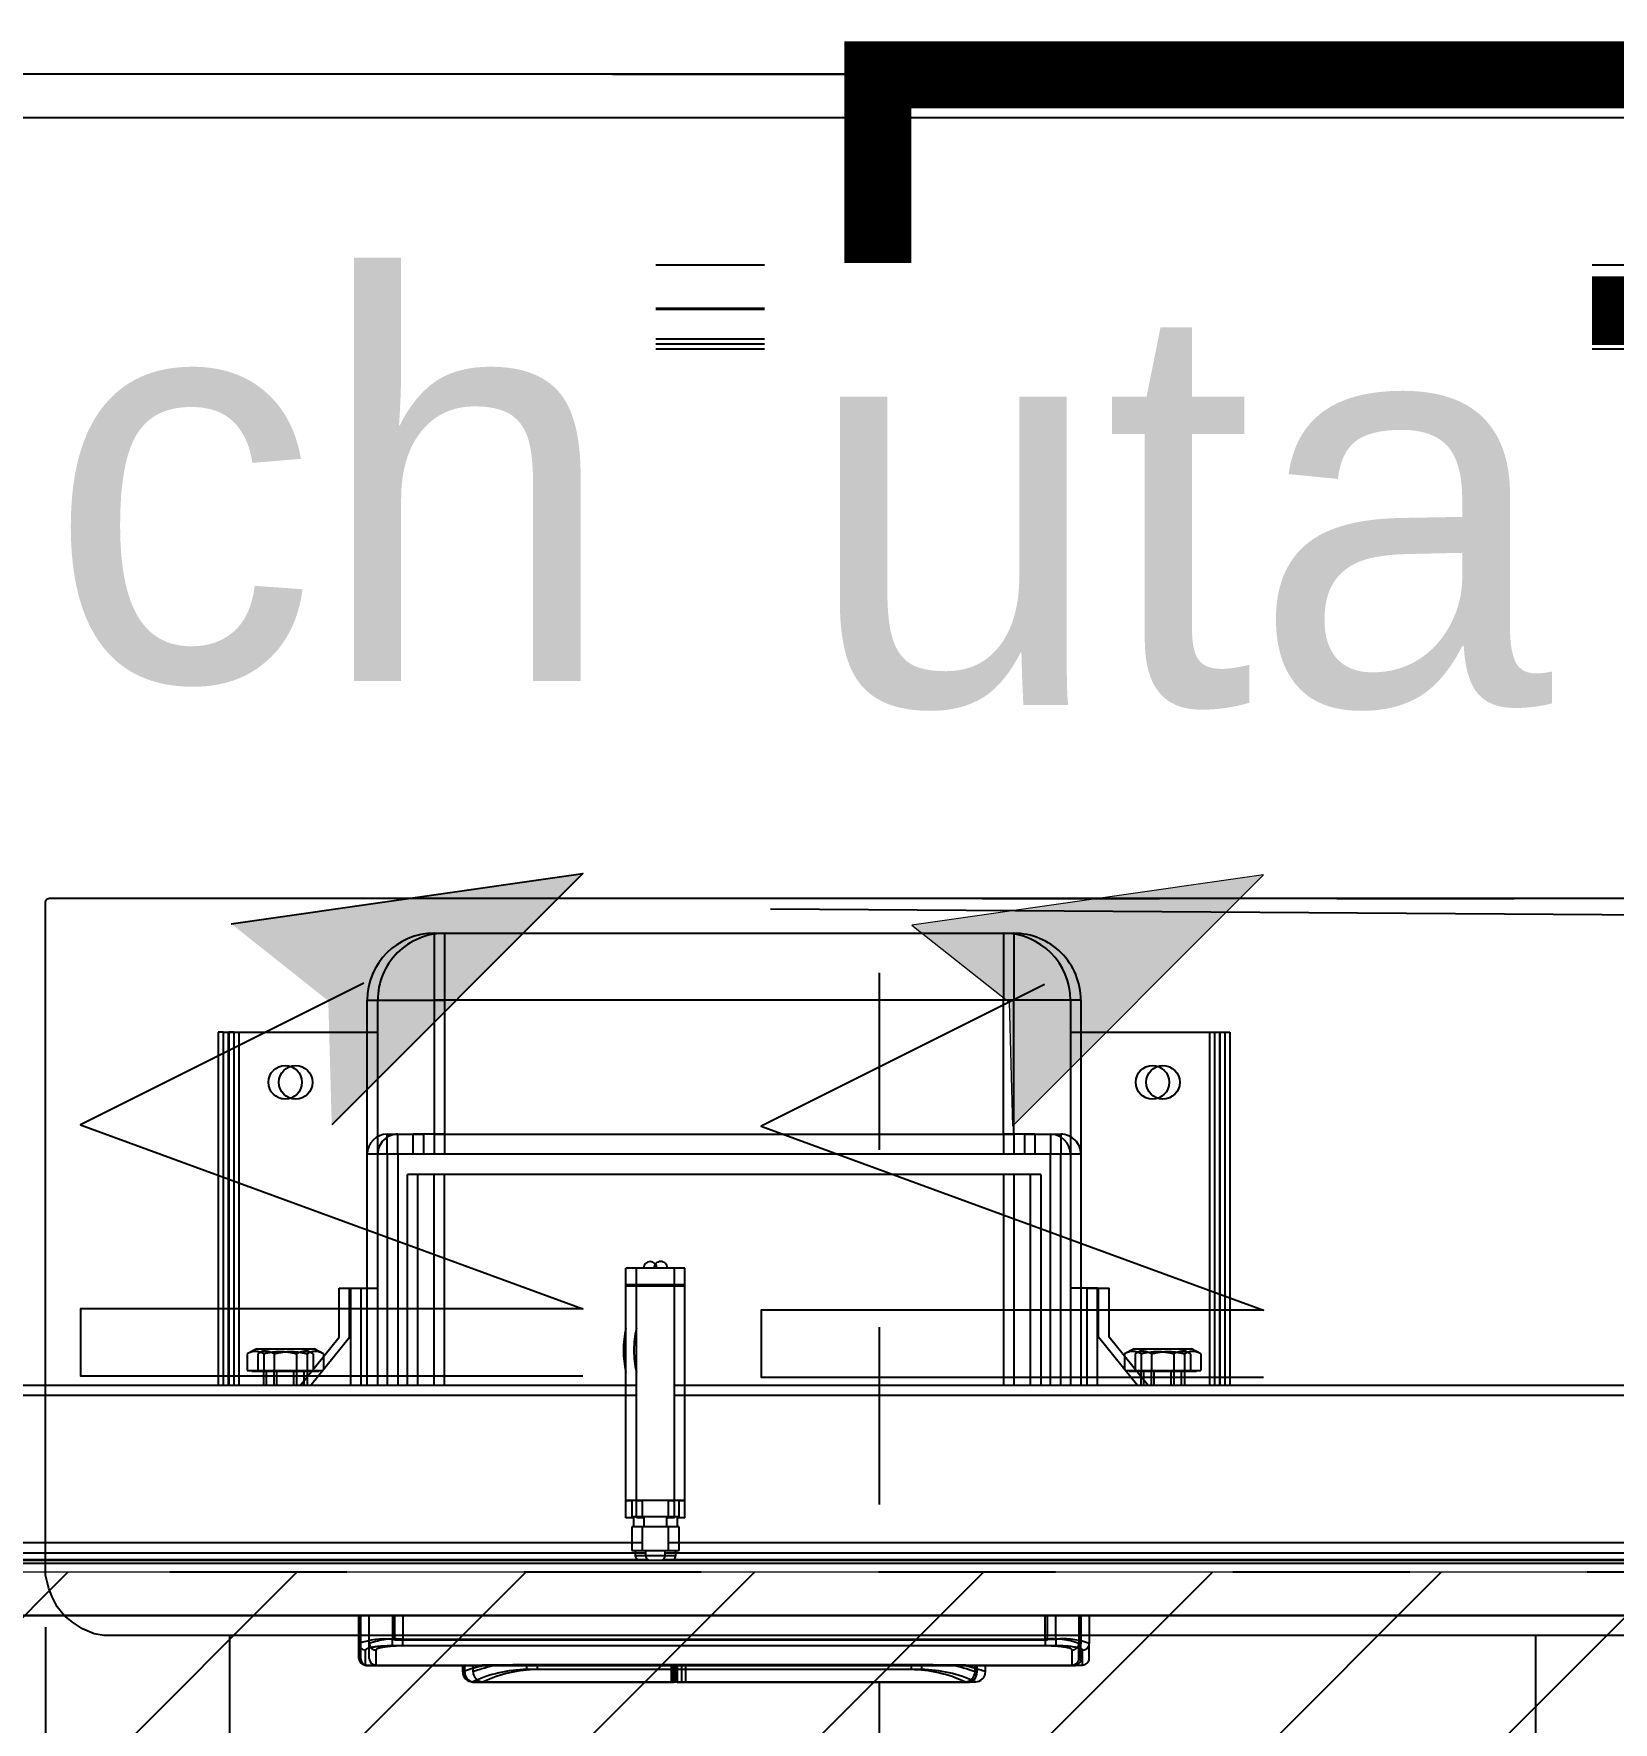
# Model space of a CAD drawing. Header units: centimetres. Extents: x -58072 to 12532, y -30603 to 6224.
# Drawn here: x 8977.3 to 9024.4, y 3177.9 to 3228.3 of the extents above; entities that cross this region are included whole.
import ezdxf

# ---------------------------------------------------------------- set-up
doc = ezdxf.new("R2010")
doc.units = ezdxf.units.CM
doc.linetypes.add('Style de ligne -1', pattern=[0.41664, 0.20828, -0.20836])
doc.linetypes.add('VW-01', pattern=[0.41656, 0.20828, -0.20828])
for name, color, linetype in [('B Aménagement intérieur', 252, 'Continuous'), ('B Faux plafonds', 252, 'Continuous'), ('B Faux plafonds_Hatch', 9, 'Continuous'), ('B Général', 252, 'Continuous'), ('C ANNOTATIONS-prestations', 252, 'Continuous'), ('D SURFACES-shab', 252, 'Continuous'), ('F REMPLISSAGE-vert clair', 252, 'Continuous'), ('F REMPLISSAGE-vert foncé', 252, 'Continuous'), ('MTI900_Alu', 252, 'Continuous'), ('prlm-CHAUFF', 4, 'Continuous'), ('prlm-GT', 242, 'Continuous'), ('prlm-MOD-PB', 123, 'Continuous')]:
    doc.layers.add(name, color=color, linetype=linetype)
doc.layers.add('prlm-ELEC-CFO', color=1, linetype='Continuous', lineweight=25)
doc.layers.add('prlm-GAZ', color=2, linetype='Continuous', lineweight=25)
doc.layers.get('prlm-CHAUFF').off()
doc.styles.add('prlm-elec-cfo', font='comic.ttf', dxfattribs={"height": 12})

# ---------------------------------------------------------------- blocks, each defined once
blk = doc.blocks.new('B 60.Gaine 150_70')
at = {"layer": 'B Général', "linetype": 'Continuous'}
for p, q in [((-32.9, 37.985), (-32.9, 37.785)), ((-32.65, 38), (-32.65, 37.8)), ((-32.6, 38.285), (-32.6, 38.285)), ((-23.943, 38.285), (-32.6, 38.285)), ((-32.35, 38.3), (-32.35, 38.3)), ((-23.693, 38.3), (-32.35, 38.3)), ((-30.99, 37.919), (-23.943, 37.919)), ((-30.99, 37.782), (-30.99, 37.919)), ((-23.943, 37.919), (-23.943, 38.285)), ((-23.943, 37.782), (-23.943, 37.919)), ((-23.834, 38.285), (-23.834, 37.919)), ((-17.9, 38.285), (-23.834, 38.285)), ((-23.834, 37.919), (-19.51, 37.919)), ((-23.834, 37.919), (-23.834, 37.782)), ((-23.693, 37.934), (-23.693, 38.3)), ((-23.693, 37.797), (-23.693, 37.934)), ((-23.584, 38.3), (-23.584, 37.934)), ((-17.65, 38.3), (-23.584, 38.3)), ((-23.584, 37.934), (-23.584, 37.797)), ((-19.51, 37.782), (-19.51, 37.919)), ((-17.9, 38.285), (-17.9, 38.285)), ((-17.65, 38.3), (-17.65, 38.3)), ((-17.6, 37.985), (-17.6, 37.785)), ((-17.35, 38), (-17.35, 37.8)), ((-36, 37.585), (-36, 37.138)), ((-35.8, 37.785), (-35.8, 37.336)), ((-32.287, 37.785), (-35.8, 37.785)), ((-35.75, 37.6), (-35.75, 37.153)), ((-14.4, 37.8), (-35.55, 37.8)), ((-31.01, 37.782), (-19.49, 37.782)), ((-14.7, 37.785), (-18.19, 37.785)), ((-14.7, 37.785), (-14.7, 37.336)), ((-14.5, 37.585), (-14.5, 37.138)), ((-14.25, 37.6), (-14.25, 37.153)), ((-36, 36.305), (-36, 37.138)), ((-35.75, 36.32), (-35.75, 37.153)), ((-35, 37.213), (-15.5, 37.213)), ((-35, 37.015), (-35, 37.213)), ((-35, 37.015), (-35, 36.305)), ((-15.5, 37.015), (-35, 37.015)), ((-34.75, 37.03), (-34.75, 36.32)), ((-15.25, 37.03), (-34.75, 37.03)), ((-15.5, 37.213), (-15.5, 37.015)), ((-15.5, 36.305), (-15.5, 37.015)), ((-15.25, 36.32), (-15.25, 37.03)), ((-14.5, 37.138), (-14.5, 36.305)), ((-14.25, 37.153), (-14.25, 36.32)), ((18.5, 36.305), (-69, 36.305))]:
    blk.add_line(p, q, dxfattribs=at)
at = {"layer": 'B Général', "linetype": 'Continuous', "flags": 128}
for points in [[(-32.6, 38.285, 0.198912), (-32.812, 38.197, 0.198912), (-32.9, 37.985)], [(-32.9, 37.985, 0.015662), (-32.555, 37.873, 0.015662), (-32.204, 37.783)], [(-32.35, 38.3, 0.198912), (-32.562, 38.212, 0.198912), (-32.65, 38)], [(-32.6, 38.285, 0.052495), (-31.814, 38.017, 0.052495), (-30.99, 37.919)], [(-19.51, 37.919, 0.052763), (-18.686, 38.017, 0.052763), (-17.9, 38.285)], [(-18.296, 37.783, 0.015616), (-17.945, 37.873, 0.015616), (-17.6, 37.985)], [(-17.6, 37.985, 0.198912), (-17.688, 38.197, 0.198912), (-17.9, 38.285)], [(-17.35, 38, 0.198912), (-17.438, 38.212, 0.198912), (-17.65, 38.3)], [(-35.8, 37.785, 0.198912), (-35.941, 37.726, 0.198912), (-36, 37.585)], [(-35.55, 37.8, 0.198912), (-35.691, 37.741, 0.198912), (-35.75, 37.6)], [(-32.305, 37.785), (-32.301, 37.785, 0.000336), (-31.019, 37.782), (-31.01, 37.782)], [(-14.5, 37.585, 0.198912), (-14.559, 37.726, 0.198912), (-14.7, 37.785)], [(-14.25, 37.6, 0.198912), (-14.309, 37.741, 0.198912), (-14.45, 37.8)], [(-36, 37.138, 0.057305), (-35.507, 37.019, 0.057305), (-35, 37.015)], [(-15.5, 37.015, 0.052931), (-14.993, 37.023, 0.052931), (-14.5, 37.138)]]:
    blk.add_lwpolyline(points, format="xyb", dxfattribs=at)
blk.add_lwpolyline([(-19.49, 37.782), (-18.183, 37.785), (-18.182, 37.785)], dxfattribs=at)
for points in [[(-70, 36.305), (19.5, 36.305), (19.5, -2.715), (-70, -2.715)], [(-70, -2.7), (-70, 36.3), (19.5, 36.3), (19.5, -2.7)]]:
    blk.add_lwpolyline(points, close=True, dxfattribs=at)
at = {"layer": 'B Général', "linetype": 'Continuous'}
for points, knots in [([(-35.8, 37.336), (-35.802, 37.336), (-35.829, 37.335), (-35.876, 37.322), (-35.911, 37.303), (-35.936, 37.284), (-35.958, 37.26), (-35.976, 37.234), (-35.989, 37.206), (-36, 37.167), (-36, 37.141), (-36, 37.14), (-36, 37.138)], [0, 0, 0, 1, 2, 3, 4, 5, 6, 7, 8, 9, 9, 10, 10, 10]), ([(-35.8, 37.336), (-35.783, 37.302), (-35.674, 37.269), (-35.305, 37.21), (-35.003, 37.213), (-35.002, 37.213), (-35, 37.213)], [0, 0, 0, 1, 2, 3, 3, 4, 4, 4]), ([(-15.5, 37.213), (-15.212, 37.211), (-14.837, 37.263), (-14.728, 37.302), (-14.701, 37.325), (-14.7, 37.335), (-14.7, 37.336), (-14.7, 37.336)], [0, 0, 0, 1, 2, 3, 4, 4, 5, 5, 5]), ([(-14.5, 37.138), (-14.5, 37.14), (-14.5, 37.167), (-14.514, 37.213), (-14.533, 37.247), (-14.553, 37.273), (-14.576, 37.294), (-14.603, 37.312), (-14.631, 37.324), (-14.671, 37.335), (-14.697, 37.336), (-14.698, 37.336), (-14.7, 37.336)], [0, 0, 0, 1, 2, 3, 4, 5, 6, 7, 8, 9, 9, 10, 10, 10])]:
    blk.add_open_spline(points, degree=2, knots=knots, dxfattribs=at)
at = {"layer": 'C ANNOTATIONS-prestations'}
for p, q in [((-69, 34.755), (18.5, 34.755)), ((18.5, 34.655), (-69, 34.655)), ((-23.65, 34.435), (-61.234, 34.435)), ((-23.583, 34.635), (-57, 34.635)), ((-22.65, 34.36), (-23.75, 34.36)), ((-23.75, 34.36), (-23.75, 33.66)), ((-22.75, 34.51), (-23.65, 34.51)), ((-23.65, 34.51), (-23.65, 34.36)), ((6.5, 34.635), (-22.817, 34.635)), ((-22.75, 34.36), (-22.75, 34.51)), ((10.724, 34.435), (-22.75, 34.435)), ((-22.65, 33.66), (-22.65, 34.36)), ((-61.294, 34.135), (-23.75, 34.135)), ((-22.65, 34.135), (10.784, 34.135)), ((-23.925, 33.385), (-23.925, 32.885)), ((-23.925, 33.385), (-23.7, 33.385)), ((-23.75, 33.66), (-22.65, 33.66)), ((-23.75, 33.36), (-22.65, 33.36)), ((-23.75, 33.36), (-23.75, 32.86)), ((-23.7, 33.66), (-23.7, 33.36)), ((-22.7, 33.36), (-22.7, 33.66)), ((-22.7, 33.385), (-22.475, 33.385)), ((-22.65, 32.86), (-22.65, 33.36)), ((-22.475, 33.385), (-22.475, 32.885)), ((-23.925, 32.885), (-23.75, 32.885)), ((-23.925, 32.885), (-23.925, 32.86)), ((-22.475, 32.86), (-23.925, 32.86)), ((-23.925, 32.86), (-23.925, 26.46)), ((-22.65, 32.885), (-22.475, 32.885)), ((-22.475, 32.885), (-22.475, 32.86)), ((-22.475, 32.86), (-22.475, 26.46)), ((-65.537, 29.435), (-23.925, 29.435)), ((-65.524, 29.735), (-23.925, 29.735)), ((-40.2, 18.885), (-40.2, 29.435)), ((-40.05, 18.885), (-40.05, 29.435)), ((-39.9, 18.885), (-39.9, 29.435)), ((-38.85, 29.435), (-38.85, 29.005)), ((-38.758, 29.435), (-38.758, 29.005)), ((-37.942, 29.435), (-37.942, 29.005)), ((-37.85, 29.005), (-37.85, 29.435)), ((-37.754, 29.435), (-36.592, 27.99)), ((-36.25, 29.435), (-36.25, 26.535)), ((-35.75, 22.535), (-35.75, 29.435)), ((-35.15, 29.435), (-35.15, 22.535)), ((-34.55, 23.135), (-34.55, 29.435)), ((-33.75, 23.135), (-33.75, 29.435)), ((-22.475, 29.735), (15.024, 29.735)), ((-22.475, 29.435), (15.037, 29.435)), ((-16.75, 29.435), (-16.75, 23.135)), ((-15.95, 29.435), (-15.95, 23.135)), ((-15.35, 22.535), (-15.35, 29.435)), ((-14.75, 29.435), (-14.75, 22.535)), ((-14.25, 26.535), (-14.25, 29.435)), ((-12.746, 29.435), (-13.908, 27.99)), ((-12.65, 29.435), (-12.65, 29.005)), ((-12.558, 29.435), (-12.558, 29.005)), ((-11.742, 29.435), (-11.742, 29.005)), ((-11.65, 29.005), (-11.65, 29.435)), ((-10.6, 18.885), (-10.6, 29.435)), ((-10.45, 18.885), (-10.45, 29.435)), ((-10.3, 18.885), (-10.3, 29.435)), ((-39.086, 28.985), (-39.331, 28.985)), ((-39.331, 28.489), (-39.331, 28.985)), ((-37.5, 29.005), (-39.2, 29.005)), ((-39.2, 29.005), (-39.2, 28.985)), ((-38.841, 28.985), (-39.086, 28.985)), ((-38.35, 28.985), (-38.841, 28.985)), ((-38.841, 28.489), (-38.841, 28.985)), ((-37.859, 28.985), (-38.35, 28.985)), ((-37.614, 28.985), (-37.859, 28.985)), ((-37.859, 28.489), (-37.859, 28.985)), ((-37.392, 28.985), (-37.614, 28.985)), ((-37.5, 28.985), (-37.5, 29.005)), ((-37.369, 28.489), (-37.369, 28.956)), ((-13.131, 28.489), (-13.131, 28.956)), ((-12.886, 28.985), (-13.108, 28.985)), ((-11.3, 29.005), (-13, 29.005)), ((-13, 29.005), (-13, 28.985)), ((-12.641, 28.985), (-12.886, 28.985)), ((-12.15, 28.985), (-12.641, 28.985)), ((-12.641, 28.489), (-12.641, 28.985)), ((-11.659, 28.985), (-12.15, 28.985)), ((-11.414, 28.985), (-11.659, 28.985)), ((-11.659, 28.489), (-11.659, 28.985)), ((-11.169, 28.985), (-11.414, 28.985)), ((-11.3, 28.985), (-11.3, 29.005)), ((-11.169, 28.489), (-11.169, 28.985)), ((-39.331, 28.489), (-39.05, 28.345)), ((-37.65, 28.345), (-39.05, 28.345)), ((-37.65, 28.345), (-37.369, 28.489)), ((-13.131, 28.489), (-12.85, 28.345)), ((-11.45, 28.345), (-12.85, 28.345)), ((-11.45, 28.345), (-11.169, 28.489)), ((-36.592, 27.99), (-36.592, 26.535)), ((-13.908, 27.99), (-13.908, 26.535)), ((-36.25, 26.535), (-36.592, 26.535)), ((-36.25, 26.535), (-35.75, 26.535)), ((-22.475, 26.46), (-23.925, 26.46)), ((-23.925, 26.46), (-23.925, 26.435)), ((-23.925, 26.435), (-23.925, 25.935)), ((-23.925, 26.435), (-22.475, 26.435)), ((-22.475, 26.46), (-22.475, 26.435)), ((-22.475, 26.435), (-22.475, 25.935)), ((-14.25, 26.535), (-14.75, 26.535)), ((-13.908, 26.535), (-14.25, 26.535)), ((-23.925, 25.935), (-22.475, 25.935)), ((-34.55, 23.135), (-15.95, 23.135)), ((-35.75, 17.935), (-35.75, 22.535)), ((-35.75, 22.535), (-35.15, 22.535)), ((-35.15, 22.535), (-34.374, 22.535)), ((-35.15, 21.935), (-35.15, 22.535)), ((-34.374, 21.935), (-34.374, 22.535)), ((-33.75, 22.527), (-16.75, 22.527)), ((-33.75, 21.935), (-33.75, 22.527)), ((-16.75, 21.935), (-16.75, 22.527)), ((-16.126, 22.535), (-15.35, 22.535)), ((-16.126, 22.535), (-16.126, 21.935)), ((-15.35, 22.535), (-15.35, 21.935)), ((-15.35, 22.535), (-14.75, 22.535)), ((-14.75, 22.535), (-14.75, 17.935)), ((-34.374, 21.935), (-35.15, 21.935)), ((-34.374, 21.935), (-33.75, 21.935)), ((-16.75, 21.935), (-33.75, 21.935)), ((-33.75, 21.935), (-33.75, 17.935)), ((-16.75, 17.935), (-16.75, 21.935)), ((-16.75, 21.935), (-16.126, 21.935)), ((-15.35, 21.935), (-16.126, 21.935)), ((-40.05, 18.885), (-40.2, 18.885)), ((-39.9, 18.885), (-40.05, 18.885)), ((-35.75, 18.885), (-39.9, 18.885)), ((-10.6, 18.885), (-14.75, 18.885)), ((-10.45, 18.885), (-10.6, 18.885)), ((-10.45, 18.885), (-10.3, 18.885)), ((-35.75, 17.935), (-33.75, 17.935)), ((-33.75, 17.935), (-16.75, 17.935)), ((-33.75, 15.935), (-33.75, 17.935)), ((-14.75, 17.935), (-16.75, 17.935)), ((-16.75, 15.935), (-16.75, 17.935)), ((-16.75, 15.935), (-33.75, 15.935)), ((15.8, -1.665), (-66.3, -1.665)), ((15.75, -1.515), (-66.25, -1.515)), ((14.35, -1.815), (-64.85, -1.815)), ((17, -2.715), (-67.5, -2.715))]:
    blk.add_line(p, q, dxfattribs=at)
at = {"layer": 'C ANNOTATIONS-prestations', "flags": 128}
for points in [[(-23.538, 34.655, 0.16547), (-23.619, 34.601, 0.16547), (-23.65, 34.51)], [(-22.75, 34.51, 0.16547), (-22.781, 34.601, 0.16547), (-22.862, 34.655)], [(-22.475, 27.735, 0.057544), (-22.4, 28.385, 0.057544), (-22.475, 29.035)], [(-39.331, 28.489, 0.132797), (-39.086, 28.422, 0.132797), (-38.841, 28.489)], [(-37.859, 28.489, 0.132797), (-37.614, 28.422, 0.132797), (-37.369, 28.489)], [(-13.131, 28.489, 0.132797), (-12.886, 28.422, 0.132797), (-12.641, 28.489)], [(-11.659, 28.489, 0.132797), (-11.414, 28.422, 0.132797), (-11.169, 28.489)], [(-23.4, 25.935, 0.414214), (-23.2, 25.735, 0.414214), (-23, 25.935)], [(-35.75, 22.535, 0.198912), (-35.574, 22.111, 0.198912), (-35.15, 21.935)], [(-15.35, 21.935, 0.198912), (-14.926, 22.111, 0.198912), (-14.75, 22.535)], [(-35.75, 17.935, 0.198912), (-35.164, 16.521, 0.198912), (-33.75, 15.935)], [(-16.75, 15.935, 0.198912), (-15.336, 16.521, 0.198912), (-14.75, 17.935)]]:
    blk.add_lwpolyline(points, format="xyb", dxfattribs=at)
blk.add_lwpolyline([(-34.374, 22.535), (-33.756, 22.527), (-33.75, 22.527)], dxfattribs=at)
at = {"layer": 'C ANNOTATIONS-prestations'}
for centre in [(-38.2, 20.385), (-12.3, 20.385)]:
    blk.add_circle(centre, 0.5, dxfattribs=at)
for points in [[(-37.859, 28.489), (-38.352, 28.36), (-38.835, 28.487), (-38.838, 28.488), (-38.841, 28.489)], [(-11.659, 28.489), (-12.152, 28.36), (-12.635, 28.487), (-12.638, 28.488), (-12.641, 28.489)], [(-16.75, 22.527), (-16.438, 22.531), (-16.132, 22.535), (-16.129, 22.535), (-16.126, 22.535)]]:
    blk.add_open_spline(points, degree=2, knots=[0, 0, 0, 1, 1, 2, 2, 2], dxfattribs=at)
blk = doc.blocks.new('B 70.MTI900_Alu_390')
at = {"layer": 'MTI900_Alu', "color": 1, "linetype": 'Continuous'}
for p, q in [((-4.225, 0), (4.225, 0)), ((-3.96, -0.09), (3.96, -0.09)), ((-4.105, -0.105), (4.105, -0.105)), ((-4.1, -0.12), (4.1, -0.12)), ((-0.85, -1.865), (0.85, -1.865)), ((-0.85, -1.865), (-0.85, -2.065)), ((0.85, -1.865), (0.85, -2.065)), ((-1.05, -2.525), (-1.05, -2.065)), ((-1.05, -2.065), (-0.85, -2.065)), ((0.85, -2.065), (-0.85, -2.065)), ((-0.85, -2.065), (-0.85, -2.465)), ((0.85, -2.465), (0.85, -2.065)), ((1.05, -2.065), (0.85, -2.065)), ((1.05, -2.065), (1.05, -2.525)), ((-1.495, -2.16), (-1.495, -3.215)), ((-1.48, -2.16), (-1.495, -2.16)), ((-1.48, -2.16), (-1.48, -3.215)), ((-1.48, -2.16), (-1.465, -2.16)), ((-1.465, -2.16), (-1.05, -2.16)), ((-1.465, -2.16), (-1.465, -3.215)), ((1.05, -2.16), (1.465, -2.16)), ((1.465, -2.16), (1.48, -2.16)), ((1.465, -2.16), (1.465, -3.215)), ((1.48, -2.16), (1.48, -3.215)), ((1.48, -2.16), (1.495, -2.16)), ((1.495, -2.16), (1.495, -3.215)), ((-0.99, -2.465), (-0.9124, -2.465)), ((-0.99, -2.525), (-0.99, -2.465)), ((-0.85, -2.465), (-0.9124, -2.465)), ((-0.9124, -2.525), (-0.9124, -2.465)), ((-0.85, -2.465), (0.85, -2.465)), ((-0.85, -2.465), (-0.85, -2.5242)), ((0.9124, -2.465), (0.85, -2.465)), ((0.85, -2.465), (0.85, -2.5242)), ((0.9124, -2.465), (0.99, -2.465)), ((0.9124, -2.465), (0.9124, -2.525)), ((0.99, -2.465), (0.99, -2.525)), ((-1.05, -3.215), (-1.05, -2.525)), ((-0.99, -2.525), (-1.05, -2.525)), ((-0.99, -2.525), (-0.99, -3.215)), ((-0.9124, -2.525), (-0.99, -2.525)), ((0.85, -2.5242), (-0.85, -2.5242)), ((0.99, -2.525), (0.9124, -2.525)), ((0.99, -3.215), (0.99, -2.525)), ((1.05, -2.525), (0.99, -2.525)), ((1.05, -2.525), (1.05, -3.215)), ((0.93, -2.585), (-0.93, -2.585)), ((-0.93, -3.215), (-0.93, -2.585)), ((-0.85, -3.215), (-0.85, -2.585)), ((0.85, -2.585), (0.85, -3.215)), ((0.93, -2.585), (0.93, -3.215)), ((-0.2775, -2.915), (-0.2775, -2.865)), ((-0.1325, -2.865), (-0.2775, -2.865)), ((-0.1325, -2.915), (-0.1325, -2.865)), ((-0.1325, -2.915), (-0.2775, -2.915)), ((-0.2775, -2.9175), (-0.2775, -2.915)), ((-0.2775, -2.9175), (-0.1325, -2.9175)), ((-0.2775, -3.5575), (-0.2775, -2.9175)), ((-0.1325, -2.9175), (-0.1325, -2.915)), ((-0.1325, -3.5575), (-0.1325, -2.9175)), ((-1.1342, -2.925), (-1.1, -2.925)), ((-1.1342, -3.0705), (-1.1342, -2.925)), ((-1.1, -2.925), (-1.1, -3.215)), ((-1.1, -2.925), (-1.05, -2.925)), ((1.1, -2.925), (1.05, -2.925)), ((1.1, -3.215), (1.1, -2.925)), ((1.1, -2.925), (1.1342, -2.925)), ((1.1342, -3.0705), (1.1342, -2.925)), ((-1.2504, -3.215), (-1.1342, -3.0705)), ((1.2504, -3.215), (1.1342, -3.0705)), ((-1.38, -3.106), (-1.4081, -3.1204)), ((-1.4081, -3.1204), (-1.4081, -3.17)), ((-1.38, -3.106), (-1.24, -3.106)), ((-1.3591, -3.1204), (-1.3591, -3.17)), ((-1.2609, -3.1204), (-1.2609, -3.17)), ((-1.2119, -3.1204), (-1.24, -3.106)), ((-1.2119, -3.1204), (-1.2119, -3.1671)), ((1.24, -3.106), (1.2119, -3.1204)), ((1.2119, -3.1204), (1.2119, -3.1671)), ((1.24, -3.106), (1.38, -3.106)), ((1.2609, -3.1204), (1.2609, -3.17)), ((1.3591, -3.1204), (1.3591, -3.17)), ((1.4081, -3.1204), (1.38, -3.106)), ((1.4081, -3.1204), (1.4081, -3.17)), ((-1.4081, -3.17), (-1.3836, -3.17)), ((-1.395, -3.17), (-1.395, -3.172)), ((-1.395, -3.172), (-1.225, -3.172)), ((-1.3836, -3.17), (-1.3591, -3.17)), ((-1.36, -3.172), (-1.36, -3.215)), ((-1.3591, -3.17), (-1.31, -3.17)), ((-1.3508, -3.215), (-1.3508, -3.172)), ((-1.31, -3.17), (-1.2609, -3.17)), ((-1.2692, -3.215), (-1.2692, -3.172)), ((-1.2609, -3.17), (-1.2364, -3.17)), ((-1.26, -3.215), (-1.26, -3.172)), ((-1.2364, -3.17), (-1.2142, -3.17)), ((-1.225, -3.172), (-1.225, -3.17)), ((1.2142, -3.17), (1.2364, -3.17)), ((1.225, -3.17), (1.225, -3.172)), ((1.225, -3.172), (1.395, -3.172)), ((1.2364, -3.17), (1.2609, -3.17)), ((1.26, -3.172), (1.26, -3.215)), ((1.2609, -3.17), (1.31, -3.17)), ((1.2692, -3.215), (1.2692, -3.172)), ((1.31, -3.17), (1.3591, -3.17)), ((1.3508, -3.215), (1.3508, -3.172)), ((1.3591, -3.17), (1.3836, -3.17)), ((1.36, -3.215), (1.36, -3.172)), ((1.3836, -3.17), (1.4081, -3.17)), ((1.395, -3.172), (1.395, -3.17)), ((-0.2775, -3.215), (-4.0287, -3.215)), ((4.0287, -3.215), (-0.1325, -3.215)), ((-0.2775, -3.245), (-4.0274, -3.245)), ((4.0274, -3.245), (-0.1325, -3.245)), ((-0.2775, -3.5575), (-0.1325, -3.5575)), ((-0.2775, -3.56), (-0.2775, -3.5575)), ((-0.2775, -3.61), (-0.2775, -3.56)), ((-0.26, -3.56), (-0.2775, -3.56)), ((-0.26, -3.5575), (-0.26, -3.6075)), ((-0.15, -3.6075), (-0.15, -3.5575)), ((-0.1325, -3.56), (-0.15, -3.56)), ((-0.1325, -3.56), (-0.1325, -3.5575)), ((-0.1325, -3.61), (-0.1325, -3.56)), ((-0.255, -3.61), (-0.2775, -3.61)), ((-0.15, -3.6075), (-0.26, -3.6075)), ((-0.255, -3.6075), (-0.255, -3.6375)), ((-0.155, -3.6375), (-0.155, -3.6075)), ((-0.1325, -3.61), (-0.155, -3.61)), ((-0.15, -3.6375), (-0.26, -3.6375)), ((-0.26, -3.6375), (-0.26, -3.7075)), ((-0.15, -3.7075), (-0.15, -3.6375)), ((-0.26, -3.685), (-3.6034, -3.685)), ((-3.5974, -3.715), (-0.25, -3.715)), ((-0.26, -3.7075), (-0.15, -3.7075)), ((-0.25, -3.7075), (-0.25, -3.7225)), ((-0.25, -3.7225), (-0.16, -3.7225)), ((-0.16, -3.7225), (-0.16, -3.7075)), ((-0.16, -3.715), (3.5984, -3.715)), ((3.6044, -3.685), (-0.15, -3.685)), ((-4.375, -3.737), (4.375, -3.737)), ((4.375, -3.747), (-4.375, -3.747)), ((-3.175, -3.735), (-0.2433, -3.735)), ((-0.1667, -3.735), (3.175, -3.735)), ((-4.375, -3.902), (4.375, -3.902)), ((-1.075, -3.9853), (-1.075, -3.902)), ((-0.975, -3.902), (-0.975, -3.973)), ((0.975, -3.973), (0.975, -3.902)), ((1.075, -3.902), (1.075, -3.9853)), ((-0.975, -3.973), (0.975, -3.973)), ((-0.975, -3.9928), (-0.975, -3.973)), ((0.975, -3.973), (0.975, -3.9928)), ((-1.075, -4.03), (-1.075, -3.9853)), ((-1.055, -4.05), (-1.055, -4.0051)), ((0.975, -3.9928), (-0.975, -3.9928)), ((1.055, -4.05), (1.055, -4.0051)), ((1.075, -4.03), (1.075, -3.9853)), ((-1.055, -4.05), (-0.706, -4.05)), ((-0.765, -4.07), (-0.765, -4.05)), ((0.576, -4.0497), (-0.576, -4.0497)), ((-0.574, -4.0497), (-0.574, -4.0634)), ((-0.1416, -4.0634), (-0.574, -4.0634)), ((-0.1416, -4.0634), (-0.1416, -4.0497)), ((-0.1416, -4.1), (-0.1416, -4.0634)), ((-0.1307, -4.0497), (-0.1307, -4.0634)), ((0.574, -4.0634), (-0.1307, -4.0634)), ((-0.1307, -4.0634), (-0.1307, -4.1)), ((0.574, -4.0497), (0.574, -4.0634)), ((0.7037, -4.05), (1.055, -4.05)), ((0.765, -4.07), (0.765, -4.05)), ((-0.735, -4.1), (-0.735, -4.1)), ((-0.735, -4.1), (-0.1416, -4.1)), ((-0.1307, -4.1), (0.735, -4.1)), ((0.735, -4.1), (0.735, -4.1))]:
    blk.add_line(p, q, dxfattribs=at)
for centre in [(-1.295, -2.31), (1.295, -2.31)]:
    blk.add_circle(centre, 0.05, dxfattribs=at)
for centre, radius, start, end in [((-0.85, -2.065), 0.2, 90, 180), ((0.85, -2.065), 0.2, 0, 90), ((-0.99, -2.525), 0.06, 90, 180), ((0.99, -2.525), 0.06, 0, 90), ((-0.205, -2.865), 0.02, 0, 180), ((0, -3.11), 0.285, 166.8264, 193.1736), ((-1.3836, -3.1624), 0.0487, 59.7422, 120.2578), ((-1.2364, -3.1624), 0.0487, 59.7422, 120.2578), ((1.2364, -3.1624), 0.0487, 59.7422, 120.2578), ((1.3836, -3.1624), 0.0487, 59.7422, 120.2578), ((-0.235, -3.7225), 0.015, 180, 255.1649), ((-0.175, -3.7225), 0.015, 284.8351, 0), ((-0.9965, -4.212), 0.2399, 84.8699, 109.1091), ((0.9987, -4.1937), 0.2219, 69.8915, 96.1295), ((-1.055, -4.03), 0.02, 180, 270), ((1.055, -4.03), 0.02, 270, 0), ((-0.5689, -4.6164), 0.5805, 102.5837, 109.7412), ((-0.735, -4.07), 0.03, 180, 270), ((-0.5689, -4.4578), 0.3944, 90.7355, 114.8981), ((0.5685, -4.4598), 0.3964, 65.1634, 89.203), ((0.5693, -4.6145), 0.5786, 70.2259, 77.4042), ((0.735, -4.07), 0.03, 270, 0)]:
    blk.add_arc(centre, radius, start, end, dxfattribs=at)
for centre, major_axis, start_param, end_param in [((-1.055, -3.9853), (0.02, 0), 3.141593, 4.712389), ((1.055, -3.9853), (-0.02, 0), 1.570796, 3.141593)]:
    blk.add_ellipse(centre, major_axis=major_axis, ratio=0.989815, start_param=start_param, end_param=end_param, dxfattribs=at)
for points, knots in [([(-0.85, -2.5242), (-0.8604, -2.5242), (-0.8708, -2.5243), (-0.8916, -2.5247), (-0.902, -2.525), (-0.9124, -2.525)], [0, 0, 0, 0, 0.5, 0.5, 1, 1, 1, 1]), ([(0.9124, -2.525), (0.902, -2.525), (0.8916, -2.5247), (0.8708, -2.5243), (0.8604, -2.5242), (0.85, -2.5242)], [0, 0, 0, 0, 0.5, 0.5, 1, 1, 1, 1]), ([(-1.3591, -3.1204), (-1.3511, -3.1183), (-1.343, -3.1166), (-1.3306, -3.1149), (-1.3265, -3.1144), (-1.3182, -3.1138), (-1.3141, -3.1137), (-1.3017, -3.1137), (-1.2935, -3.1143), (-1.2772, -3.1166), (-1.269, -3.1183), (-1.2609, -3.1204)], [0, 0, 0, 0, 0.25, 0.25, 0.375, 0.375, 0.5, 0.5, 0.75, 0.75, 1, 1, 1, 1]), ([(1.2609, -3.1204), (1.269, -3.1183), (1.2772, -3.1166), (1.2935, -3.1143), (1.3017, -3.1137), (1.3141, -3.1137), (1.3182, -3.1138), (1.3265, -3.1144), (1.3306, -3.1149), (1.343, -3.1166), (1.3511, -3.1183), (1.3591, -3.1204)], [0, 0, 0, 0, 0.25, 0.25, 0.5, 0.5, 0.625, 0.625, 0.75, 0.75, 1, 1, 1, 1]), ([(-0.975, -3.9928), (-0.9803, -3.9928), (-0.9856, -3.9929), (-0.996, -3.9932), (-1.0011, -3.9934), (-1.0083, -3.9939), (-1.0107, -3.9941), (-1.0153, -3.9945), (-1.0176, -3.9947), (-1.0241, -3.9955), (-1.0281, -3.996), (-1.0355, -3.9972), (-1.0388, -3.9978), (-1.0446, -3.9991), (-1.047, -3.9998), (-1.05, -4.0009), (-1.0509, -4.0013), (-1.0524, -4.0021), (-1.053, -4.0024), (-1.0545, -4.0036), (-1.055, -4.0043), (-1.055, -4.0051)], [0, 0, 0, 0, 0.125, 0.125, 0.25, 0.25, 0.3125, 0.3125, 0.375, 0.375, 0.5, 0.5, 0.625, 0.625, 0.75, 0.75, 0.8125, 0.8125, 0.875, 0.875, 1, 1, 1, 1]), ([(1.055, -4.0051), (1.055, -4.0043), (1.0545, -4.0036), (1.053, -4.0024), (1.0523, -4.002), (1.0508, -4.0013), (1.0491, -4.0006), (1.0469, -3.9998), (1.0444, -3.9991), (1.0431, -3.9988), (1.0387, -3.9978), (1.0354, -3.9971), (1.0299, -3.9963), (1.028, -3.996), (1.0239, -3.9955), (1.0218, -3.9952), (1.0153, -3.9945), (1.0107, -3.9941), (1.0034, -3.9936), (1.0009, -3.9935), (0.9958, -3.9932), (0.9933, -3.9931), (0.9856, -3.9929), (0.9803, -3.9928), (0.975, -3.9928)], [0, 0, 0, 0, 0.125, 0.125, 0.1875, 0.1875, 0.25, 0.3125, 0.3125, 0.375, 0.375, 0.5, 0.5, 0.5625, 0.5625, 0.625, 0.625, 0.75, 0.75, 0.8125, 0.8125, 0.875, 0.875, 1, 1, 1, 1]), ([(-0.576, -4.0497), (-0.5891, -4.0497), (-0.6021, -4.0497), (-0.6211, -4.0498), (-0.6274, -4.0498), (-0.6399, -4.0498), (-0.6461, -4.0498), (-0.6642, -4.0499), (-0.6756, -4.0499), (-0.6918, -4.05), (-0.6971, -4.05), (-0.7038, -4.05), (-0.7053, -4.05), (-0.7068, -4.05)], [0, 0, 0, 0, 0.125, 0.125, 0.1875, 0.1875, 0.25, 0.25, 0.375, 0.375, 0.4375, 0.4375, 0.4568651, 0.4568651, 0.4568651, 0.4568651]), ([(0.7055, -4.05), (0.6995, -4.05), (0.6933, -4.05), (0.6813, -4.05), (0.6756, -4.0499), (0.6642, -4.0499), (0.6524, -4.0499), (0.6402, -4.0498), (0.6278, -4.0498), (0.6214, -4.0498), (0.6021, -4.0497), (0.5891, -4.0497), (0.576, -4.0497)], [0.5494968, 0.5494968, 0.5494968, 0.5494968, 0.625, 0.625, 0.6875, 0.6875, 0.75, 0.8125, 0.8125, 0.875, 0.875, 1, 1, 1, 1])]:
    blk.add_open_spline(points, degree=3, knots=knots, dxfattribs=at)
blk = doc.blocks.new('xi.CH')
at = {"layer": 'prlm-ELEC-CFO', "lineweight": 5}
blk.add_hatch(color=0, dxfattribs=at).paths.add_polyline_path([(-3, 6), (-0.103, 3.699), (0, 0), (7.5, 7.5)])
at = {"layer": 'prlm-ELEC-CFO', "color": 0}
for points in [[(-3, 6), (7.5, 7.5), (0, 0)], [(0.955, 4.227), (-7.5, 0), (7.5, -5.5), (-7.5, -5.5), (-7.5, -7.5), (7.5, -7.5)]]:
    blk.add_lwpolyline(points, dxfattribs=at)
blk = doc.blocks.new('xi.UTA')
at = {"layer": 'prlm-ELEC-CFO', "lineweight": 5}
blk.add_hatch(color=0, dxfattribs=at).paths.add_polyline_path([(-3, 6), (-0.103, 3.699), (0, 0), (7.5, 7.5)])
at = {"layer": 'prlm-ELEC-CFO', "color": 0, "lineweight": 5, "flags": 128}
blk.add_lwpolyline([(-3, 6), (-0.103, 3.699), (0, 0), (7.5, 7.5)], close=True, dxfattribs=at)
at = {"layer": 'prlm-ELEC-CFO', "color": 0}
blk.add_lwpolyline([(0.955, 4.227), (-7.5, 0), (7.5, -5.5), (-7.5, -5.5), (-7.5, -7.5), (7.5, -7.5)], dxfattribs=at)
blk = doc.blocks.new('B 60.200_wc-2')
at = {"layer": 'B Général', "linetype": 'Continuous'}
for p, q in [((-24.9, 0.1), (24.9, 0.1)), ((25, -20.1), (25, 0)), ((-19.5, -44.2), (-19.5, -21.9)), ((19.5, -44.2), (19.5, -21.9))]:
    blk.add_line(p, q, dxfattribs=at)
at = {"layer": 'B Général', "linetype": 'Continuous', "flags": 128}
blk.add_lwpolyline([(-25, -20.1), (-24.9, -20.6), (-24.75, -20.9), (-24.55, -21.2), (-24.3, -21.45), (-23.9, -21.7), (-23.4, -21.85), (-23.15, -21.9), (23.25, -21.9), (23.55, -21.85), (23.9, -21.7), (24.2, -21.5), (24.45, -21.3), (24.65, -21.05), (24.8, -20.75), (24.9, -20.5), (24.95, -20.3), (25, -20.1)], dxfattribs=at)
at = {"layer": 'B Général', "linetype": 'Continuous'}
blk.add_arc((24.9, 0), 0.1, 0, 90, dxfattribs=at)
blk = doc.blocks.new('B 60.Groupe-2-1')
at = {"layer": 'B Général', "linetype": 'Style de ligne -1', "ltscale": 25.4, "flags": 128}
blk.add_lwpolyline([(-35.4, 7.6), (35.6, 7.6), (35.6, -32.4), (-35.4, -32.4)], close=True, dxfattribs=at)
at = {"layer": 'B Général', "xscale": -1, "rotation": 270}
blk.add_blockref('B 60.200_wc-2', (35.5, 7.5), dxfattribs=at)
blk = doc.blocks.new('B 60.WC-plan-PMR')
at = {"layer": 'B Général', "linetype": 'Style de ligne -1', "ltscale": 25.4, "flags": 128}
blk.add_lwpolyline([(-114.5, 112.5), (15.5, 112.5), (15.5, 32.5), (-114.5, 32.5)], close=True, dxfattribs=at)
at = {"layer": 'B Général'}
blk.add_blockref('B 60.Groupe-2-1', (0, 0), dxfattribs=at)

msp = doc.modelspace()

# ---------------------------------------------------------------- hatches: boundary and pattern name
at = {"layer": 'B Faux plafonds_Hatch', "linetype": 'Continuous'}
h = msp.add_hatch(dxfattribs=at)
h.set_pattern_fill('F_P__SOFFITE', color=256, style=0, pattern_type=2)
h.set_pattern_definition([(45, (0, 0.2205), (-3.5277778, 3.3072917), [])])
h.paths.add_polyline_path([(8892.629, 3252.389), (8892.629, 3182.389), (9042.484, 3182.389), (9042.484, 2909.491), (8922.484, 2909.491), (8922.484, 2913.491), (8887.484, 2913.491), (8887.484, 2844.491), (8772.643, 2844.491), (8772.643, 3252.389)])

# ---------------------------------------------------------------- linework, layer by layer
at = {"layer": 'B Aménagement intérieur', "linetype": 'Continuous'}
for p, q in [((9042.796, 3227.104), (8946.296, 3227.105)), ((9042.796, 3220.104), (8953.296, 3220.105))]:
    msp.add_line(p, q, dxfattribs=at)
at = {"layer": 'B Faux plafonds', "linetype": 'VW-01', "ltscale": 25.4, "flags": 128}
msp.add_lwpolyline([(8892.629, 3252.389), (8892.629, 3182.389), (9042.484, 3182.389), (9042.484, 2909.491), (8922.484, 2909.491), (8922.484, 2913.491), (8887.484, 2913.491), (8887.484, 2844.491), (8772.643, 2844.491), (8772.643, 3252.389)], close=True, dxfattribs=at)
at = {"layer": 'D SURFACES-shab', "lineweight": 18, "flags": 128}
msp.add_lwpolyline([(8897.629, 3182.389), (9043.319, 3182.389), (9043.319, 3052.389), (8897.629, 3052.389)], close=True, dxfattribs=at)
at = {"layer": 'F REMPLISSAGE-vert clair'}
for p, q in [((9042.796, 3225.804), (8947.596, 3225.805)), ((9042.796, 3221.404), (8951.996, 3221.405))]:
    msp.add_line(p, q, dxfattribs=at)
at = {"layer": 'F REMPLISSAGE-vert foncé', "linetype": 'Continuous'}
for p, q in [((9042.796, 3227.104), (8946.296, 3227.105)), ((9042.796, 3220.104), (8953.296, 3220.105))]:
    msp.add_line(p, q, dxfattribs=at)
at = {"layer": 'F REMPLISSAGE-vert foncé'}
for p, q in [((9042.796, 3225.804), (8947.596, 3225.805)), ((9042.796, 3221.404), (8951.996, 3221.405))]:
    msp.add_line(p, q, dxfattribs=at)
at = {"layer": 'prlm-GAZ'}
msp.add_lwpolyline([(8999.278, 3202.189), (9106.058, 3201.454), (9106.058, 4192.669), (9294.32, 4192.669), (9383.72, 4084.45)], dxfattribs=at)
at = {"layer": 'prlm-GT'}
msp.add_lwpolyline([(8899.629, 3252.389), (9042.796, 3252.368), (9042.796, 3227.083), (8946.296, 3227.104), (8946.296, 3189.389), (8899.629, 3189.389)], close=True, dxfattribs=at)
at = {"layer": 'prlm-MOD-PB', "const_width": 2}
msp.add_lwpolyline([(9002.484, 3227.086), (9002.484, 3220.074), (9042.484, 3220.074), (9042.484, 3227.086)], close=True, dxfattribs=at)

# ---------------------------------------------------------------- block references
at = {"layer": 'B Aménagement intérieur', "rotation": 180}
msp.add_blockref('B 60.Gaine 150_70', (8972.796, 3217.389), dxfattribs=at)
at = {"layer": 'B Général', "rotation": 90}
msp.add_blockref('B 60.WC-plan-PMR', (9010.129, 3166.889), dxfattribs=at)
at = {"layer": 'prlm-CHAUFF', "xscale": 9.999999999999975, "yscale": 9.999999999999975, "zscale": 9.999999999999975, "rotation": 359.9998846602292}
msp.add_blockref('B 70.MTI900_Alu_390', (8997.734, 3220.104), dxfattribs=at)
at = {"layer": 'prlm-ELEC-CFO'}
for name, p in [('xi.CH', (8986.174, 3195.737)), ('xi.UTA', (9006.502, 3195.699))]:
    msp.add_blockref(name, p, dxfattribs=at)

# ---------------------------------------------------------------- next in the draw order: texts
at = {"layer": 'prlm-ELEC-CFO', "lineweight": 20, "char_height": 12, "attachment_point": 5, "line_spacing_factor": 0.8, "style": 'prlm-elec-cfo', "bg_fill": 3, "box_fill_scale": 1.1, "bg_fill_color": 256, "bg_fill_transparency": 0}
for s, insert in [('ch', (8986.174, 3214.899)), ('uta', (9011.46, 3214.181))]:
    msp.add_mtext(s, dxfattribs=dict(at, insert=insert))

doc.saveas('drawing.dxf')
